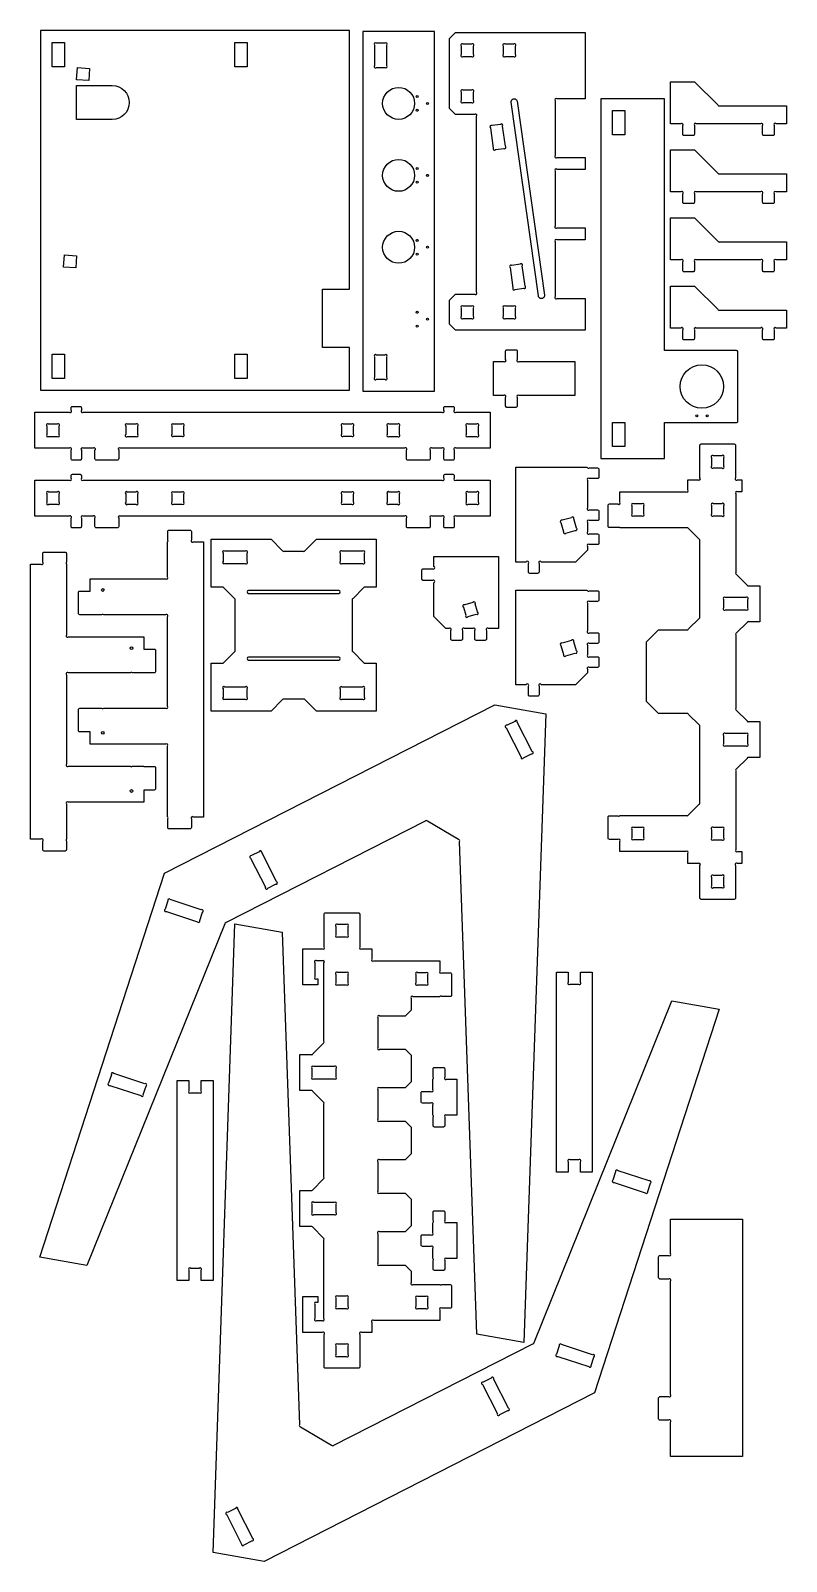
# Model space of a CAD drawing. Header units: millimetres. Extents: x -566 to 569, y -1136 to 1162.
import ezdxf

# ---------------------------------------------------------------- set-up
doc = ezdxf.new("R2010")
doc.units = ezdxf.units.MM
doc.layers.get('0').update_dxf_attribs({"linetype": 'CONTINUOUS'})

msp = doc.modelspace()

# ---------------------------------------------------------------- linework, layer by layer
for points in [[(-127.8, 774.2), (-87.1, 774.2), (-87.1, 1162.4), (-551.6, 1162.4), (-551.6, 622.4), (-87.1, 622.4), (-87.1, 686.6), (-127.8, 686.6)], [(40.5, 621.1), (40.5, 1161.1), (-67.5, 1161.1), (-67.5, 621.1)], [(-533.8, 1144.6), (-515.4, 1144.6), (-515.4, 1108.2), (-533.8, 1108.2)], [(-259.3, 1144.6), (-240.9, 1144.6), (-240.9, 1108.2), (-259.3, 1108.2)], [(-477.6, 1105.7), (-478.9, 1087.4), (-497.2, 1088.7), (-495.9, 1107)], [(326.2, 1005.8), (307.8, 1005.8), (307.8, 1042.2), (326.2, 1042.2)], [(-515.6, 825.7), (-497.2, 824.4), (-498.5, 806.1), (-516.9, 807.3)], [(-533.8, 676.6), (-515.4, 676.6), (-515.4, 640.2), (-533.8, 640.2)], [(-259.3, 676.6), (-240.9, 676.6), (-240.9, 640.2), (-259.3, 640.2)], [(307.8, 574.2), (326.2, 574.2), (326.2, 537.8), (307.8, 537.8)]]:
    msp.add_lwpolyline(points, close=True)
for points in [[(103.6, 1033.8, 1), (100.8, 1036.6), (71.8, 1036.6), (62.8, 1045.6), (62.8, 1150.6), (71.8, 1159.6), (266.8, 1159.6), (266.8, 1060.1), (224.7, 1060.1, 1), (221.8, 1057.2), (221.8, 975, 1), (224.7, 972.1), (266.8, 972.1), (266.8, 954.1), (224.7, 954.1, 1), (221.8, 951.2), (221.8, 869, 1), (224.7, 866.1), (266.8, 866.1), (266.8, 848.1), (224.7, 848.1, 1), (221.8, 845.2), (221.8, 763, 1), (224.7, 760.1), (266.8, 760.1), (266.8, 712.6), (71.8, 712.6), (62.8, 721.6), (62.8, 757.6), (71.8, 766.6), (100.8, 766.6, 1), (103.6, 769.5)], [(-34.2, 1106.9, 1), (-31.3, 1109.7), (-31.3, 1140.4, 1), (-34.2, 1143.3), (-46.8, 1143.3, 1), (-49.7, 1140.4), (-49.7, 1109.7, 1), (-46.8, 1106.9)], [(80.6, 1126.3, 1), (83.4, 1123.4), (96.1, 1123.4, 1), (99, 1126.3), (99, 1139, 1), (96.1, 1141.8), (83.4, 1141.8, 1), (80.6, 1139)], [(162, 1139, 1), (159.1, 1141.8), (146.4, 1141.8, 1), (143.6, 1139), (143.6, 1126.3, 1), (146.4, 1123.4), (159.1, 1123.4, 1), (162, 1126.3)], [(413.2, 1019.8, 1), (410.3, 1022.6), (395, 1022.6), (395, 1085.6), (431, 1085.6), (465.9, 1050.7, 0.414214), (468.5, 1049.6), (569, 1049.6), (569, 1022.6), (553.6, 1022.6, 1), (550.8, 1019.8), (550.8, 1006.8, -0.414214), (548.8, 1004.8), (535.2, 1004.8, -0.414214), (533.2, 1006.8), (533.2, 1019.8, 1), (530.3, 1022.6), (433.6, 1022.6, 1), (430.8, 1019.8), (430.8, 1006.8, -0.414214), (428.8, 1004.8), (415.2, 1004.8, -0.414214), (413.2, 1006.8)], [(-497.6, 1028.9), (-497.6, 1079.9), (-443.6, 1079.9, -1), (-443.6, 1028.9)], [(80.6, 1057.3, 1), (83.4, 1054.4), (96.1, 1054.4, 1), (99, 1057.3), (99, 1070, 1), (96.1, 1072.8), (83.4, 1072.8, 1), (80.6, 1070)], [(196.5, 764), (155.6, 1055, -1.000011), (164.5, 1056.2), (205.4, 765.2, -1.000014)], [(494, 574, 0.414214), (496, 576), (496, 680, 0.414214), (494, 682), (386, 682), (386, 1060), (290, 1060), (290, 520), (386, 520), (386, 574)], [(128.7, 986.1, 1), (132, 983.7), (144.5, 985.4, 1), (146.9, 988.7), (142.7, 1019.1, 1), (139.4, 1021.5), (126.9, 1019.7, 1), (124.5, 1016.5)], [(413.2, 917.5, 1), (410.3, 920.4), (395, 920.4), (395, 983.4), (431, 983.4), (465.9, 948.5, 0.414214), (468.5, 947.4), (569, 947.4), (569, 920.4), (553.6, 920.4, 1), (550.8, 917.5), (550.8, 904.6, -0.414214), (548.8, 902.6), (535.2, 902.6, -0.414214), (533.2, 904.6), (533.2, 917.5, 1), (530.3, 920.4), (433.6, 920.4, 1), (430.8, 917.5), (430.8, 904.6, -0.414214), (428.8, 902.6), (415.2, 902.6, -0.414214), (413.2, 904.6)], [(413.2, 815.2, 1), (410.3, 818.1), (395, 818.1), (395, 881.1), (431, 881.1), (465.9, 846.2, 0.414214), (468.5, 845.1), (569, 845.1), (569, 818.1), (553.6, 818.1, 1), (550.8, 815.2), (550.8, 802.3, -0.414214), (548.8, 800.3), (535.2, 800.3, -0.414214), (533.2, 802.3), (533.2, 815.2, 1), (530.3, 818.1), (433.6, 818.1, 1), (430.8, 815.2), (430.8, 802.3, -0.414214), (428.8, 800.3), (415.2, 800.3, -0.414214), (413.2, 802.3)], [(156.4, 809.8, 1), (154, 806.6), (158.2, 776.2, 1), (161.5, 773.8), (174, 775.5, 1), (176.4, 778.8), (172.2, 809.2, 1), (168.9, 811.6)], [(413.2, 713, 1), (410.3, 715.9), (395, 715.9), (395, 778.9), (431, 778.9), (465.9, 744, 0.414214), (468.5, 742.9), (569, 742.9), (569, 715.9), (553.6, 715.9, 1), (550.8, 713), (550.8, 700.1, -0.414214), (548.8, 698.1), (535.2, 698.1, -0.414214), (533.2, 700.1), (533.2, 713, 1), (530.3, 715.9), (433.6, 715.9, 1), (430.8, 713), (430.8, 700.1, -0.414214), (428.8, 698.1), (415.2, 698.1, -0.414214), (413.2, 700.1)], [(80.6, 733.3, 1), (83.4, 730.4), (96.1, 730.4, 1), (99, 733.3), (99, 746, 1), (96.1, 748.8), (83.4, 748.8, 1), (80.6, 746)], [(162, 746, 1), (159.1, 748.8), (146.4, 748.8, 1), (143.6, 746), (143.6, 733.3, 1), (146.4, 730.4), (159.1, 730.4, 1), (162, 733.3)], [(-46.8, 675.3, 1), (-49.7, 672.4), (-49.7, 641.7, 1), (-46.8, 638.9), (-34.2, 638.9, 1), (-31.3, 641.7), (-31.3, 672.4, 1), (-34.2, 675.3)], [(167.6, 614.5, 1), (164.8, 611.6), (164.8, 598.7, -0.414214), (162.8, 596.7), (149.2, 596.7, -0.414214), (147.2, 598.7), (147.2, 611.6, 1), (144.3, 614.5), (129, 614.5), (129, 665.5), (144.3, 665.5, 1), (147.2, 668.4), (147.2, 681.3, -0.414214), (149.2, 683.3), (162.8, 683.3, -0.414214), (164.8, 681.3), (164.8, 668.4, 1), (167.6, 665.5), (251, 665.5), (251, 614.5)], [(54.4, 532.5, 1), (51.5, 535.4), (36.8, 535.4, 1), (34, 532.5), (34, 519.6, -0.414214), (32, 517.6), (0.4, 517.6, -0.414214), (-1.6, 519.6), (-1.6, 532.5, 1), (-4.5, 535.4), (-431.2, 535.4, 1), (-434, 532.5), (-434, 519.6, -0.414214), (-436, 517.6), (-467.6, 517.6, -0.414214), (-469.6, 519.6), (-469.6, 532.5, 1), (-472.5, 535.4), (-487.2, 535.4, 1), (-490, 532.5), (-490, 519.6, -0.414214), (-492, 517.6), (-503.6, 517.6, -0.414214), (-505.6, 519.6), (-505.6, 532.5, 1), (-508.5, 535.4), (-559.8, 535.4), (-559.8, 589.4), (-508.5, 589.4, 1), (-505.6, 592.3), (-505.6, 596.2, -0.414214), (-503.6, 598.2), (-492, 598.2, -0.414214), (-490, 596.2), (-490, 592.3, 1), (-487.2, 589.4), (51.5, 589.4, 1), (54.4, 592.3), (54.4, 596.2, -0.414214), (56.4, 598.2), (68, 598.2, -0.414214), (70, 596.2), (70, 592.3, 1), (72.8, 589.4), (124.2, 589.4), (124.2, 535.4), (72.8, 535.4, 1), (70, 532.5), (70, 519.6, -0.414214), (68, 517.6), (56.4, 517.6, -0.414214), (54.4, 519.6)], [(-539.2, 571.6, 1), (-542, 568.7), (-542, 556.1, 1), (-539.2, 553.2), (-526.5, 553.2, 1), (-523.6, 556.1), (-523.6, 568.7, 1), (-526.5, 571.6)], [(-423.5, 556.1, 1), (-420.7, 553.2), (-408, 553.2, 1), (-405.1, 556.1), (-405.1, 568.7, 1), (-408, 571.6), (-420.7, 571.6, 1), (-423.5, 568.7)], [(-339.2, 553.4, 1), (-336.3, 556.3), (-336.3, 568.5, 1), (-339.2, 571.4), (-351.5, 571.4, 1), (-354.3, 568.5), (-354.3, 556.3, 1), (-351.5, 553.4)], [(-99.3, 556.3, 1), (-96.5, 553.4), (-84.2, 553.4, 1), (-81.3, 556.3), (-81.3, 568.5, 1), (-84.2, 571.4), (-96.5, 571.4, 1), (-99.3, 568.5)], [(-15, 553.2, 1), (-12.1, 556.1), (-12.1, 568.7, 1), (-15, 571.6), (-27.7, 571.6, 1), (-30.5, 568.7), (-30.5, 556.1, 1), (-27.7, 553.2)], [(106.4, 568.7, 1), (103.5, 571.6), (90.8, 571.6, 1), (88, 568.7), (88, 556.1, 1), (90.8, 553.2), (103.5, 553.2, 1), (106.4, 556.1)], [(419.3, 263, 0.414214), (422, 264.1), (437.8, 279.9, 0.414214), (438.9, 282.6), (438.9, 396.4, 0.414214), (437.8, 399.1), (422, 414.9, 0.414214), (419.3, 416), (319.1, 416, 0.453246), (316, 416.2), (303.1, 416.2, -0.414214), (301.1, 418.2), (301.1, 449.8, -0.414214), (303.1, 451.8), (316, 451.8, 1), (318.9, 454.7), (318.9, 470), (418, 470, 1), (420.9, 472.9), (420.9, 488), (436.2, 488, 1), (439.1, 490.9), (439.1, 539.8, -0.414214), (441.1, 541.8), (490.7, 541.8, -0.414214), (492.7, 539.8), (492.7, 490.9, 1), (495.6, 488), (501.9, 488), (501.9, 470), (495.8, 470, 1), (492.9, 467.1), (492.9, 348.6, 0.414214), (494, 345.9), (509.8, 330.1, 0.414214), (512.5, 329), (528.9, 329), (528.9, 275), (512.5, 275, 0.414214), (509.8, 273.9), (494, 258.1, 0.414214), (492.9, 255.4), (492.9, 144.6, 0.414214), (494, 141.9), (509.8, 126.1, 0.414214), (512.5, 125), (528.9, 125), (528.9, 71), (512.5, 71, 0.414214), (509.8, 69.9), (494, 54.1, 0.414214), (492.9, 51.4), (492.9, -67.1, 1), (495.8, -70), (501.9, -70), (501.9, -88), (495.6, -88, 1), (492.7, -90.9), (492.7, -139.8, -0.414214), (490.7, -141.8), (441.1, -141.8, -0.414214), (439.1, -139.8), (439.1, -90.9, 1), (436.2, -88), (420.9, -88), (420.9, -72.9, 1), (418, -70), (318.9, -70), (318.9, -54.7, 1), (316, -51.8), (303.1, -51.8, -0.414214), (301.1, -49.8), (301.1, -18.2, -0.414214), (303.1, -16.2), (316, -16.2, 0.453246), (319.1, -16), (419.3, -16, 0.414214), (422, -14.9), (437.8, 0.9, 0.414214), (438.9, 3.6), (438.9, 117.4, 0.414214), (437.8, 120.1), (422, 135.9, 0.414214), (419.3, 137), (376.9, 137), (358.9, 155), (358.9, 245), (376.9, 263)], [(269.8, 506.8, 0.593047), (273.2, 505.8), (285.4, 505.8, -0.414214), (287.4, 503.8), (287.4, 491.8, -0.414214), (285.4, 489.8), (273.2, 489.8, 1), (270.4, 487), (270.4, 445.7, 1), (273.2, 442.8), (285.4, 442.8, -0.414214), (287.4, 440.8), (287.4, 428.8, -0.414214), (285.4, 426.8), (273.2, 426.8, 1), (270.4, 424), (270.4, 409.7, 1), (273.2, 406.8), (285.4, 406.8, -0.414214), (287.4, 404.8), (287.4, 392.8, -0.414214), (285.4, 390.8), (273.2, 390.8, 1), (270.4, 388), (270.4, 382.5), (252.4, 364.5), (200.7, 364.5, 1.266365), (197.4, 362.5), (197.4, 349.5, -0.414214), (195.4, 347.5), (183.4, 347.5, -0.414214), (181.4, 349.5), (181.4, 362.5, 1.266365), (178, 364.5), (162.4, 364.5), (162.4, 506.8)], [(472.2, 505.8, 1), (475.1, 508.7), (475.1, 521.3, 1), (472.2, 524.2), (459.6, 524.2, 1), (456.7, 521.3), (456.7, 508.7, 1), (459.6, 505.8)], [(54.4, 430.7, 1), (51.5, 433.5), (36.9, 433.5, 1), (34, 430.7), (34, 417.7, -0.414214), (32, 415.7), (0.4, 415.7, -0.414214), (-1.6, 417.7), (-1.6, 430.7, 1), (-4.5, 433.5), (-431.1, 433.5, 1), (-434, 430.7), (-434, 417.7, -0.414214), (-436, 415.7), (-467.6, 415.7, -0.414214), (-469.6, 417.7), (-469.6, 430.7, 1), (-472.5, 433.5), (-487.1, 433.5, 1), (-490, 430.7), (-490, 417.7, -0.414214), (-492, 415.7), (-503.6, 415.7, -0.414214), (-505.6, 417.7), (-505.6, 430.7, 1), (-508.5, 433.5), (-559.8, 433.5), (-559.8, 487.5), (-508.5, 487.5, 1), (-505.6, 490.4), (-505.6, 494.3, -0.414214), (-503.6, 496.3), (-492, 496.3, -0.414214), (-490, 494.3), (-490, 490.4, 1), (-487.1, 487.5), (51.5, 487.5, 1), (54.4, 490.4), (54.4, 494.3, -0.414214), (56.4, 496.3), (68, 496.3, -0.414214), (70, 494.3), (70, 490.4, 1), (72.9, 487.5), (124.2, 487.5), (124.2, 433.5), (72.9, 433.5, 1), (70, 430.7), (70, 417.7, -0.414214), (68, 415.7), (56.4, 415.7, -0.414214), (54.4, 417.7)], [(-539.1, 469.7, 1), (-542, 466.9), (-542, 454.2, 1), (-539.1, 451.3), (-526.5, 451.3, 1), (-523.6, 454.2), (-523.6, 466.9, 1), (-526.5, 469.7)], [(-423.5, 454.2, 1), (-420.6, 451.3), (-408, 451.3, 1), (-405.1, 454.2), (-405.1, 466.9, 1), (-408, 469.7), (-420.6, 469.7, 1), (-423.5, 466.9)], [(-339.2, 451.5, 1), (-336.3, 454.4), (-336.3, 466.7, 1), (-339.2, 469.5), (-351.4, 469.5, 1), (-354.3, 466.7), (-354.3, 454.4, 1), (-351.4, 451.5)], [(-99.3, 454.4, 1), (-96.4, 451.5), (-84.2, 451.5, 1), (-81.3, 454.4), (-81.3, 466.7, 1), (-84.2, 469.5), (-96.4, 469.5, 1), (-99.3, 466.7)], [(-15, 451.3, 1), (-12.1, 454.2), (-12.1, 466.9, 1), (-15, 469.7), (-27.6, 469.7, 1), (-30.5, 466.9), (-30.5, 454.2, 1), (-27.6, 451.3)], [(106.4, 466.9, 1), (103.5, 469.7), (90.9, 469.7, 1), (88, 466.9), (88, 454.2, 1), (90.9, 451.3), (103.5, 451.3, 1), (106.4, 454.2)], [(339.8, 452, 1), (336.9, 449.1), (336.9, 436.9, 1), (339.8, 434), (352, 434, 1), (354.9, 436.9), (354.9, 449.1, 1), (352, 452)], [(456.7, 436.7, 1), (459.6, 433.8), (472.2, 433.8, 1), (475.1, 436.7), (475.1, 449.3, 1), (472.2, 452.2), (459.6, 452.2, 1), (456.7, 449.3)], [(234.3, 410, 1), (237.8, 408.1), (251.5, 412, 1), (253.5, 415.6), (249.6, 429.3, 1), (246, 431.2), (232.3, 427.3, 1), (230.3, 423.8)], [(-360.6, 282.5, 1), (-363.5, 285.3), (-456.4, 285.3, 0.493459), (-459.6, 285.3), (-476.6, 285.3), (-476.6, 285.5), (-492.4, 285.5, -0.414214), (-494.4, 287.5), (-494.4, 319.1, -0.414214), (-492.4, 321.1), (-476.6, 321.1), (-476.6, 339.3), (-363.5, 339.3, 1), (-360.6, 342.2), (-360.6, 394.7, 0.453246), (-360.4, 397.7), (-360.4, 410.6, -0.414214), (-358.4, 412.6), (-326.8, 412.6, -0.414214), (-324.8, 410.6), (-324.8, 397.7, 1), (-321.9, 394.8), (-306.6, 394.8), (-306.6, -18.2), (-321.9, -18.2, 1), (-324.8, -21), (-324.8, -34, -0.414214), (-326.8, -36), (-358.4, -36, -0.414214), (-360.4, -34), (-360.4, -21, 0.453246), (-360.6, -18), (-360.6, 88.5, 1), (-363.5, 91.3), (-476.6, 91.3), (-476.6, 109.5), (-492.4, 109.5, -0.414214), (-494.4, 111.5), (-494.4, 143.1, -0.414214), (-492.4, 145.1), (-476.6, 145.1), (-476.6, 145.3), (-459.6, 145.3, 0.493459), (-456.4, 145.3), (-363.5, 145.3, 1), (-360.6, 148.2)], [(-82, 309.9, 0.414214), (-83.1, 307.2), (-83.1, 232.3, 0.414214), (-82, 229.7), (-66.2, 213.9, 0.414214), (-63.6, 212.8), (-47.1, 212.8), (-47.1, 140.8), (-137.1, 140.8), (-154, 157.7, 0.414214), (-156.7, 158.8), (-185.6, 158.8, 0.414214), (-188.2, 157.7), (-205.1, 140.8), (-295.1, 140.8), (-295.1, 212.8), (-278.7, 212.8, 0.414214), (-276, 213.9), (-260.2, 229.7, 0.414214), (-259.1, 232.3), (-259.1, 307.2, 0.414214), (-260.2, 309.9), (-276, 325.7, 0.414214), (-278.7, 326.8), (-295.1, 326.8), (-295.1, 398.8), (-205.1, 398.8), (-188.2, 381.9, 0.414214), (-185.6, 380.8), (-156.7, 380.8, 0.414214), (-154, 381.9), (-137.1, 398.8), (-47.1, 398.8), (-47.1, 326.8), (-63.6, 326.8, 0.414214), (-66.2, 325.7)], [(-512.3, 61, 1), (-509.5, 58.1), (-416.5, 58.1, 0.493459), (-413.3, 58.1), (-396.3, 58.1), (-396.3, 57.9), (-380.5, 57.9, -0.414214), (-378.5, 55.9), (-378.5, 24.3, -0.414214), (-380.5, 22.3), (-396.3, 22.3), (-396.3, 4.1), (-509.5, 4.1, 1), (-512.3, 1.3), (-512.3, -51.2, 0.453246), (-512.5, -54.2), (-512.5, -67.2, -0.414214), (-514.5, -69.2), (-546.1, -69.2, -0.414214), (-548.1, -67.2), (-548.1, -54.2, 1), (-551, -51.4), (-566.3, -51.4), (-566.3, 361.6), (-551, 361.6, 1), (-548.1, 364.5), (-548.1, 377.4, -0.414214), (-546.1, 379.4), (-514.5, 379.4, -0.414214), (-512.5, 377.4), (-512.5, 364.5, 0.453246), (-512.3, 361.5), (-512.3, 255, 1), (-509.5, 252.1), (-396.3, 252.1), (-396.3, 233.9), (-380.5, 233.9, -0.414214), (-378.5, 231.9), (-378.5, 200.3, -0.414214), (-380.5, 198.3), (-396.3, 198.3), (-396.3, 198.1), (-413.3, 198.1, 0.493459), (-416.5, 198.1), (-509.5, 198.1, 1), (-512.3, 195.3)], [(-277.3, 365.4, 1), (-274.5, 362.6), (-243.8, 362.6, 1), (-240.9, 365.4), (-240.9, 378.1, 1), (-243.8, 381), (-274.5, 381, 1), (-277.3, 378.1)], [(-98.5, 381, 1), (-101.3, 378.1), (-101.3, 365.4, 1), (-98.5, 362.6), (-67.8, 362.6, 1), (-64.9, 365.4), (-64.9, 378.1, 1), (-67.8, 381)], [(39.3, 333.6, 1.266365), (37.3, 337), (23.5, 337, -0.414214), (21.5, 339), (21.5, 352.6, -0.414214), (23.5, 354.6), (37.3, 354.6, 1.266365), (39.3, 357.9), (39.3, 372.8), (136.6, 372.8), (136.6, 264.8), (121.3, 264.8, 1), (118.4, 261.9), (118.4, 249, -0.414214), (116.4, 247), (102.8, 247, -0.414214), (100.8, 249), (100.8, 261.9, 1), (98, 264.8), (85.3, 264.8, 1), (82.4, 261.9), (82.4, 249, -0.414214), (80.4, 247), (66.8, 247, -0.414214), (64.8, 249), (64.8, 261.9, 1), (62, 264.8), (57.3, 264.8), (39.3, 282.8)], [(-238.9, 322, 1), (-238.9, 317.5), (-103.4, 317.5, 1), (-103.4, 322)], [(269.8, 322.5, 0.593047), (273.2, 321.5), (285.4, 321.5, -0.414214), (287.4, 319.5), (287.4, 307.5, -0.414214), (285.4, 305.5), (273.2, 305.5, 1), (270.4, 302.7), (270.4, 261.4, 1), (273.2, 258.5), (285.4, 258.5, -0.414214), (287.4, 256.5), (287.4, 244.5, -0.414214), (285.4, 242.5), (273.2, 242.5, 1), (270.4, 239.7), (270.4, 225.4, 1), (273.2, 222.5), (285.4, 222.5, -0.414214), (287.4, 220.5), (287.4, 208.5, -0.414214), (285.4, 206.5), (273.2, 206.5, 1), (270.4, 203.7), (270.4, 198.2), (252.4, 180.2), (200.7, 180.2, 1.266365), (197.4, 178.2), (197.4, 165.2, -0.414214), (195.4, 163.2), (183.4, 163.2, -0.414214), (181.4, 165.2), (181.4, 178.2, 1.266365), (178, 180.2), (162.4, 180.2), (162.4, 322.5)], [(101.6, 301.8, 1), (98, 303.8), (85.8, 300.3, 1), (83.9, 296.8), (87.4, 284.6, 1), (90.9, 282.6), (103.1, 286.1, 1), (105.1, 289.7)], [(477.6, 311.2, 1), (474.7, 308.3), (474.7, 295.7, 1), (477.6, 292.8), (508.2, 292.8, 1), (511.1, 295.7), (511.1, 308.3, 1), (508.2, 311.2)], [(234.3, 225.8, 1), (237.8, 223.8), (251.5, 227.7, 1), (253.5, 231.3), (249.6, 245, 1), (246, 247), (232.3, 243, 1), (230.3, 239.5)], [(-238.9, 222, 1), (-238.9, 217.5), (-103.4, 217.5, 1), (-103.4, 222)], [(-274.5, 177, 1), (-277.3, 174.1), (-277.3, 161.4, 1), (-274.5, 158.6), (-243.8, 158.6, 1), (-240.9, 161.4), (-240.9, 174.1, 1), (-243.8, 177)], [(-101.3, 161.4, 1), (-98.5, 158.6), (-67.8, 158.6, 1), (-64.9, 161.4), (-64.9, 174.1, 1), (-67.8, 177), (-98.5, 177, 1), (-101.3, 174.1)], [(29.7, -24.5, 0.548619), (26.3, -24.4), (-272.6, -176.7, 0.373885), (-274.4, -178.6), (-481.6, -691.4), (-552.5, -678.9), (-365.3, -102.6), (130.9, 150.2), (207.8, 136.6), (174.8, -807.1), (103.9, -794.6), (78.1, -54.9, 0.548619), (76.3, -51.9)], [(149.3, 119.5, 1), (148.1, 115.6), (170.4, 71.9, 1), (174.2, 70.7), (185.9, 76.6, 1), (187.1, 80.4), (164.8, 124.2, 1), (161, 125.4)], [(474.7, 91.7, 1), (477.6, 88.8), (508.2, 88.8, 1), (511.1, 91.7), (511.1, 104.3, 1), (508.2, 107.2), (477.6, 107.2, 1), (474.7, 104.3)], [(336.9, -49.1, 1), (339.8, -52), (352, -52, 1), (354.9, -49.1), (354.9, -36.9, 1), (352, -34), (339.8, -34, 1), (336.9, -36.9)], [(459.6, -33.8, 1), (456.7, -36.7), (456.7, -49.3, 1), (459.6, -52.2), (472.2, -52.2, 1), (475.1, -49.3), (475.1, -36.7, 1), (472.2, -33.8)], [(-198.2, -119, 1), (-196.9, -115.1), (-219.2, -71.4, 1), (-223.1, -70.2), (-234.7, -76.1, 1), (-236, -79.9), (-213.7, -123.7, 1), (-209.8, -124.9)], [(475.1, -108.7, 1), (472.2, -105.8), (459.6, -105.8, 1), (456.7, -108.7), (456.7, -121.3, 1), (459.6, -124.2), (472.2, -124.2, 1), (475.1, -121.3)], [(-308.1, -161, 1), (-309.9, -157.4), (-356.6, -142.2, 1), (-360.2, -144), (-364.2, -156.5, 1), (-362.4, -160.1), (-315.7, -175.3, 1), (-312.1, -173.4)], [(-114.1, -961, 0.548619), (-110.7, -961.1), (188.2, -808.8, 0.373885), (189.9, -806.8), (397.1, -294), (468, -306.5), (280.8, -882.8), (-215.4, -1135.6), (-292.2, -1122.1), (-259.3, -178.3), (-188.4, -190.8), (-162.5, -930.5, 0.548619), (-160.8, -933.5)], [(-41.8, -640.9, 1), (-44.7, -643.8), (-44.7, -688, 1), (-41.8, -690.9), (-3.7, -690.9), (5.3, -699.9), (5.3, -717, 1), (8.2, -719.9), (48.2, -719.9, 0.453246), (51.2, -720.1), (64.1, -720.1, -0.414214), (66.1, -722.1), (66.1, -753.7, -0.414214), (64.1, -755.7), (51.2, -755.7, 1), (48.3, -758.6), (48.3, -773.9), (-50.8, -773.9, 1), (-53.7, -776.8), (-53.7, -791.9), (-69, -791.9, 1), (-71.9, -794.8), (-71.9, -843.7, -0.414214), (-73.9, -845.7), (-123.5, -845.7, -0.414214), (-125.5, -843.7), (-125.5, -794.8, 1), (-128.3, -791.9), (-157.2, -791.9), (-157.2, -737.9), (-134.7, -737.9), (-134.7, -746.9), (-136.3, -746.9, 1), (-139.2, -749.8), (-139.2, -771, 1), (-136.3, -773.9), (-128.5, -773.9, 1), (-125.7, -771), (-125.7, -652.4, 0.414214), (-126.8, -649.8), (-142.6, -634, 0.414214), (-145.2, -632.9), (-161.7, -632.9), (-161.7, -578.9), (-145.2, -578.9, 0.414214), (-142.6, -577.8), (-126.8, -562, 0.414214), (-125.7, -559.3), (-125.7, -448.4, 0.414214), (-126.8, -445.8), (-142.6, -430, 0.414214), (-145.2, -428.9), (-161.7, -428.9), (-161.7, -374.9), (-145.2, -374.9, 0.414214), (-142.6, -373.8), (-126.8, -358, 0.414214), (-125.7, -355.3), (-125.7, -236.8, 1), (-128.5, -233.9), (-136.3, -233.9, 1), (-139.2, -236.8), (-139.2, -258, 1), (-136.3, -260.9), (-134.7, -260.9), (-134.7, -269.9), (-157.2, -269.9), (-157.2, -215.9), (-128.3, -215.9, 1), (-125.5, -213), (-125.5, -164.1, -0.414214), (-123.5, -162.1), (-73.9, -162.1, -0.414214), (-71.9, -164.1), (-71.9, -213, 1), (-69, -215.9), (-53.7, -215.9), (-53.7, -231, 1), (-50.8, -233.9), (48.3, -233.9), (48.3, -249.2, 1), (51.2, -252.1), (64.1, -252.1, -0.414214), (66.1, -254.1), (66.1, -285.7, -0.414214), (64.1, -287.7), (51.2, -287.7, 0.453246), (48.2, -287.9), (8.2, -287.9, 1), (5.3, -290.8), (5.3, -307.9), (-3.7, -316.9), (-41.8, -316.9, 1), (-44.7, -319.8), (-44.7, -364, 1), (-41.8, -366.9), (-3.7, -366.9), (5.3, -375.9), (5.3, -415.9), (-3.7, -424.9), (-41.8, -424.9, 1), (-44.7, -427.8), (-44.7, -472, 1), (-41.8, -474.9), (-3.7, -474.9), (5.3, -483.9), (5.3, -523.9), (-3.7, -532.9), (-41.8, -532.9, 1), (-44.7, -535.8), (-44.7, -580, 1), (-41.8, -582.9), (-3.7, -582.9), (5.3, -591.9), (5.3, -631.9), (-3.7, -640.9)], [(-107.9, -195.2, 1), (-105, -198.1), (-92.3, -198.1, 1), (-89.5, -195.2), (-89.5, -182.6, 1), (-92.3, -179.7), (-105, -179.7, 1), (-107.9, -182.6)], [(-92.3, -270.1, 1), (-89.5, -267.2), (-89.5, -254.6, 1), (-92.3, -251.7), (-105, -251.7, 1), (-107.9, -254.6), (-107.9, -267.2, 1), (-105, -270.1)], [(30.3, -254.8, 1), (27.5, -251.9), (15.2, -251.9, 1), (12.3, -254.8), (12.3, -267, 1), (15.2, -269.9), (27.5, -269.9, 1), (30.3, -267)], [(241.2, -266.4, 1), (244.1, -269.3), (256.8, -269.3, 1), (259.6, -266.4), (259.6, -251.1), (277.4, -251.1), (277.4, -551.1), (259.6, -551.1), (259.6, -535.8, 1), (256.8, -532.9), (244.1, -532.9, 1), (241.2, -535.8), (241.2, -551.1), (223.4, -551.1), (223.4, -251.1), (241.2, -251.1)], [(-392.9, -422.1, 1), (-394.8, -418.5), (-441.4, -403.3, 1), (-445, -405.2), (-449.1, -417.6, 1), (-447.2, -421.2), (-400.6, -436.4, 1), (-397, -434.5)], [(-107.5, -395.6, 1), (-110.3, -392.7), (-141, -392.7, 1), (-143.9, -395.6), (-143.9, -408.2, 1), (-141, -411.1), (-110.3, -411.1, 1), (-107.5, -408.2)], [(55.8, -408.9, 1), (58.6, -411.8), (74, -411.8), (74, -465.8), (58.6, -465.8, 1), (55.8, -468.6), (55.8, -481.6, -0.414214), (53.8, -483.6), (40.2, -483.6, -0.414214), (38.2, -481.6), (38.2, -468.6, 0.453246), (38, -465.6), (38, -450.4, 1), (35.1, -447.6), (22.2, -447.6, -0.414214), (20.2, -445.6), (20.2, -432, -0.414214), (22.2, -430), (35.1, -430, 1), (38, -427.1), (38, -411.9, 0.453246), (38.2, -408.9), (38.2, -396, -0.414214), (40.2, -394), (53.8, -394, -0.414214), (55.8, -396)], [(-328.5, -429.2, 1), (-325.6, -432.1), (-313, -432.1, 1), (-310.1, -429.2), (-310.1, -413.9), (-292.3, -413.9), (-292.3, -713.9), (-310.1, -713.9), (-310.1, -698.6, 1), (-313, -695.7), (-325.6, -695.7, 1), (-328.5, -698.6), (-328.5, -713.9), (-346.3, -713.9), (-346.3, -413.9), (-328.5, -413.9)], [(308.5, -563.3, 1), (310.3, -566.9), (357, -582.1, 1), (360.6, -580.3), (364.6, -567.8, 1), (362.8, -564.2), (316.1, -549.1, 1), (312.5, -550.9)], [(-110.3, -615.1, 1), (-107.5, -612.2), (-107.5, -599.6, 1), (-110.3, -596.7), (-141, -596.7, 1), (-143.9, -599.6), (-143.9, -612.2, 1), (-141, -615.1)], [(55.8, -624.1, 1), (58.6, -627), (74, -627), (74, -681), (58.6, -681, 1), (55.8, -683.9), (55.8, -696.8, -0.414214), (53.8, -698.8), (40.2, -698.8, -0.414214), (38.2, -696.8), (38.2, -683.9, 0.453246), (38, -680.8), (38, -665.7, 1), (35.1, -662.8), (22.2, -662.8, -0.414214), (20.2, -660.8), (20.2, -647.2, -0.414214), (22.2, -645.2), (35.1, -645.2, 1), (38, -642.3), (38, -627.2, 0.453246), (38.2, -624.1), (38.2, -611.2, -0.414214), (40.2, -609.2), (53.8, -609.2, -0.414214), (55.8, -611.2)], [(392, -676.2, 1), (394.9, -673.4), (394.9, -622), (502.9, -622), (502.9, -978), (394.9, -978), (394.9, -926.6, 1), (392, -923.8), (379.1, -923.8, -0.414214), (377.1, -921.8), (377.1, -890.2, -0.414214), (379.1, -888.2), (392, -888.2, 1), (394.9, -885.3), (394.9, -714.7, 1), (392, -711.8), (379.1, -711.8, -0.414214), (377.1, -709.8), (377.1, -678.2, -0.414214), (379.1, -676.2)], [(-89.5, -740.6, 1), (-92.3, -737.7), (-105, -737.7, 1), (-107.9, -740.6), (-107.9, -753.2, 1), (-105, -756.1), (-92.3, -756.1, 1), (-89.5, -753.2)], [(27.5, -755.9, 1), (30.3, -753), (30.3, -740.8, 1), (27.5, -737.9), (15.2, -737.9, 1), (12.3, -740.8), (12.3, -753, 1), (15.2, -755.9)], [(-105, -809.7, 1), (-107.9, -812.6), (-107.9, -825.2, 1), (-105, -828.1), (-92.3, -828.1, 1), (-89.5, -825.2), (-89.5, -812.6, 1), (-92.3, -809.7)], [(223.6, -824.4, 1), (225.5, -828.1), (272.1, -843.2, 1), (275.7, -841.4), (279.8, -828.9, 1), (277.9, -825.3), (231.3, -810.2, 1), (227.7, -812)], [(113.7, -866.4, 1), (112.5, -870.3), (134.8, -914, 1), (138.6, -915.3), (150.3, -909.3, 1), (151.5, -905.5), (129.2, -861.8, 1), (125.4, -860.5)], [(-233.8, -1104.9, 1), (-232.6, -1101.1), (-254.8, -1057.3, 1), (-258.7, -1056.1), (-270.3, -1062, 1), (-271.6, -1065.9), (-249.3, -1109.6, 1), (-245.5, -1110.8)]]:
    msp.add_lwpolyline(points, format="xyb", close=True)
for centre, radius in [((-13.5, 1053.1), 24), ((14.5, 1063.5), 1.5), ((14.5, 1042.7), 1.5), ((29.7, 1053.1), 1.5), ((-13.5, 945.1), 24), ((14.5, 955.5), 1.5), ((29.7, 945.1), 1.5), ((14.5, 934.7), 1.5), ((-13.5, 837.1), 24), ((14.5, 847.5), 1.5), ((14.5, 826.7), 1.5), ((29.7, 837.1), 1.5), ((14.5, 739.5), 1.5), ((14.5, 718.7), 1.5), ((29.7, 729.1), 1.5), ((442, 628), 32.6), ((434.3, 584), 1.5), ((449.8, 584), 1.5), ((-458, 322.6), 2.03), ((-414.9, 235.4), 2.03), ((-458, 108.1), 2.03), ((-414.9, 20.9), 2.03)]:
    msp.add_circle(centre, radius)

doc.saveas('drawing.dxf')
